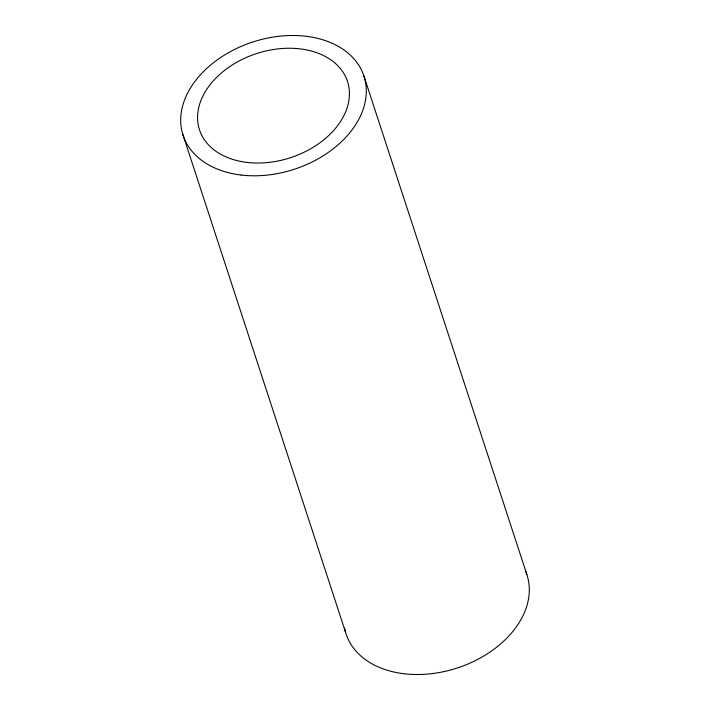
<?xml version="1.0" encoding="UTF-8"?>
<svg xmlns="http://www.w3.org/2000/svg" width="710" height="710" viewBox="0 0 710 710"><rect width="100%" height="100%" fill="white"/><g stroke="black" fill="none" stroke-linecap="round" stroke-linejoin="round"><path stroke-width="1.06" d="M363.866 75.846L526.873 574.559M182.523 133.462L345.53 632.175M525.382 570.671A95.149 66.926 -18.1 0 1 456.237 668.323A95.149 66.926 -18.1 0 1 344.563 628.119M241.151 175.042A95.149 66.926 -18.1 0 0 365.002 79.848A95.149 66.926 -18.1 0 0 214.349 62.045A95.149 66.926 -18.1 0 0 241.151 175.042M247.036 162.421A77.852 54.759 -18.1 0 0 348.37 84.543A77.852 54.759 -18.1 0 0 225.105 69.971A77.852 54.759 -18.1 0 0 247.036 162.421"/></g></svg>
